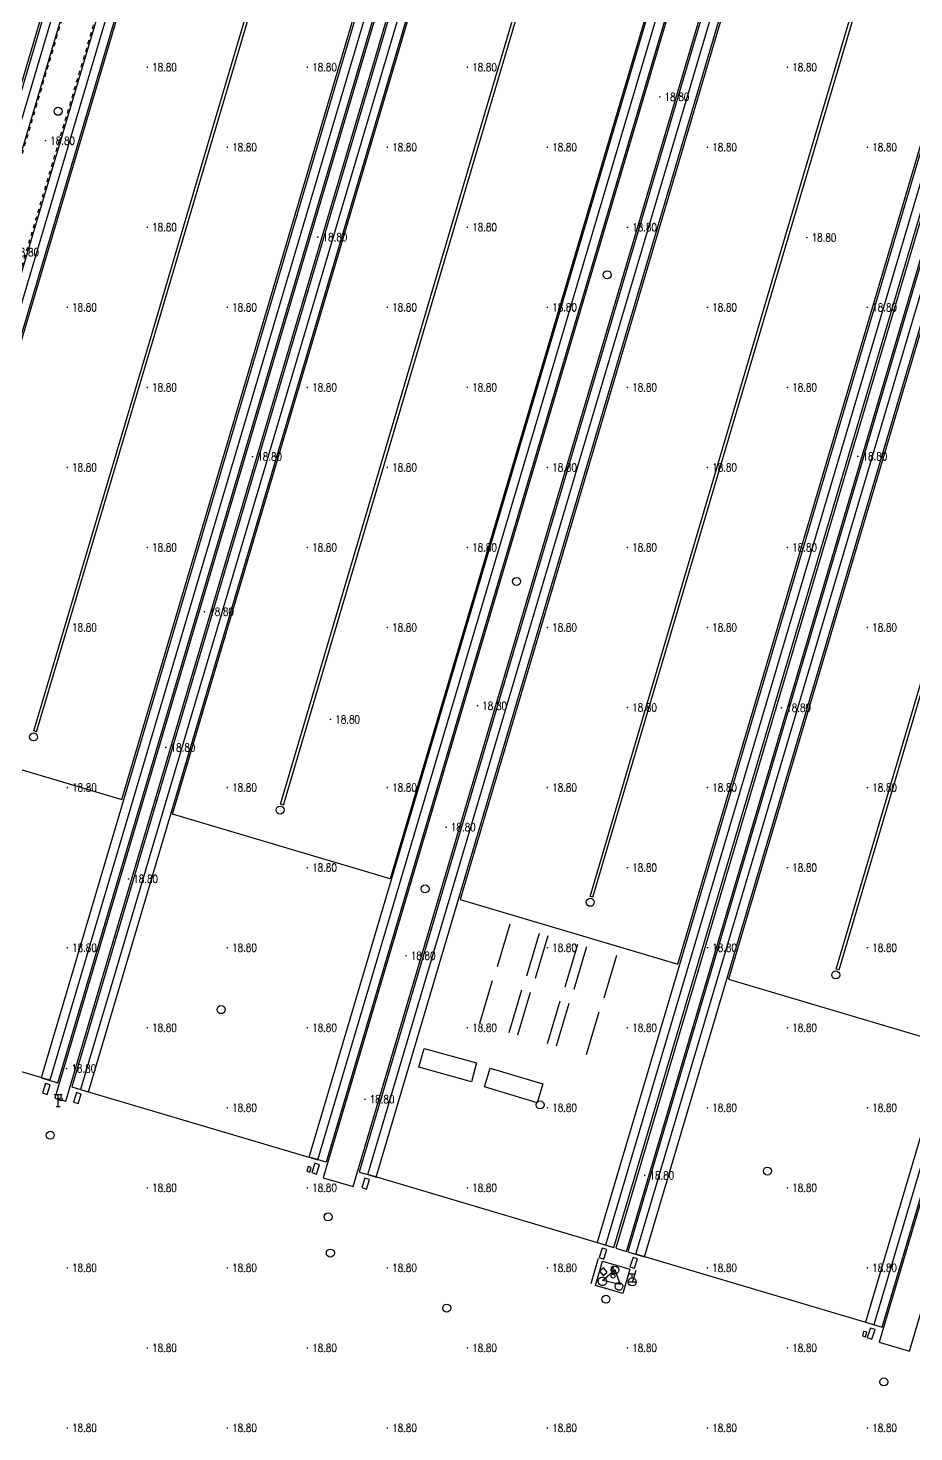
# Model space of a CAD drawing. Extents: x 404846 to 408477, y 3390929 to 3392894.
# Drawn here: x 407366.5 to 407477.2, y 3391313.9 to 3391489.3 of the extents above; entities that cross this region are included whole.
import ezdxf
from ezdxf.enums import TextEntityAlignment as Align

# ---------------------------------------------------------------- set-up
doc = ezdxf.new("R2010")
doc.units = 0
doc.header["$LTSCALE"] = 0.5
doc.header["$PDSIZE"] = 0.2
doc.linetypes.add('X6', pattern=[2, 1, -1])
doc.layers.get('0').update_dxf_attribs({"linetype": 'CONTINUOUS'})
for name, color, linetype in [('3221', 6, 'CONTINUOUS'), ('DLDW', 11, 'CONTINUOUS'), ('DLSS', 4, 'CONTINUOUS'), ('DMTZ', 3, 'CONTINUOUS'), ('FZTZ', 7, 'CONTINUOUS'), ('GCD', 1, 'CONTINUOUS'), ('GXYZ', 2, 'CONTINUOUS'), ('JMD', 6, 'CONTINUOUS'), ('SXSS', 5, 'CONTINUOUS'), ('ZBTZ', 3, 'CONTINUOUS')]:
    doc.layers.add(name, color=color, linetype=linetype)
doc.styles.add('HZ', font='rs.shx', dxfattribs={"width": 0.8, "bigfont": 'hztxt.shx'})
doc.linetypes.add('10422', pattern='A,0.75,[150,AAA.SHX,S=0.5,R=0,X=0,Y=0.5],1.5,[177,AAA.SHX,S=1,R=0,X=0,Y=0.4],0.75', length=3)
doc.linetypes.add('1161', pattern='A,0,[149,AAA.SHX,S=0.15,R=0,X=0,Y=0],-1.6', length=1.6)

# ---------------------------------------------------------------- blocks, each defined once
blk = doc.blocks.new('gc063')
for p, q in [((-1, 3), (1, 3)), ((-0.5, 0), (0.5, 0)), ((0, 0), (0, 3)), ((0.6, 3), (0.6, 2.2))]:
    blk.add_line(p, q)
blk.add_circle((0.6, 1.8), 0.4)
blk.add_point((0.6, 3))
blk.add_point((0.6, 3))
blk = doc.blocks.new('GC200')
at = {"linetype": 'Continuous', "const_width": 0.2, "flags": 128}
blk.add_lwpolyline([(-0.1, 0, 1), (0.1, 0, 1)], format="xyb", close=True, dxfattribs=at)
blk = doc.blocks.new('gc188')
blk.add_circle((0, 0), 1)
blk = doc.blocks.new('gc133')
for p, q in [((-1, 0), (1, 0)), ((-0.8, 2), (0.8, 2)), ((0, 1), (0, 2))]:
    blk.add_line(p, q)
blk.add_circle((0, 0), 1)
blk = doc.blocks.new('gc132')
at = {"linetype": 'Continuous'}
for points in [[(0, 2.5), (-0.58, 1.5)], [(0.58, 1.5), (-0.58, 1.5)], [(0, 2.5), (-0.52, 2.2)], [(0, 2.5), (0, 1.9)], [(0.58, 1.5), (0, 0.5)]]:
    blk.add_lwpolyline(points, dxfattribs=at)
blk.add_circle((0, 0), 0.5, dxfattribs=at)

msp = doc.modelspace()

# ---------------------------------------------------------------- linework, layer by layer
at = {"layer": '3221', "color": 6}
for points in [[(407303.51, 3391377.274, 19.062), (407412.045, 3391743.54, 18.82), (407441.781, 3391734.76, 18.562), (407333.198, 3391368.473, 18.804)], [(407369.162, 3391357.812, 18.804), (407339.453, 3391366.619, 18.804), (407446.247, 3391726.874, 18.92), (407475.957, 3391718.066, 18.92)], [(407402.67, 3391347.875, 18.804), (407505.802, 3391695.677, 18.918), (407476.131, 3391704.475, 18.918), (407372.999, 3391356.673, 18.804)], [(407408.915, 3391346.023, 18.804), (407506.516, 3391675.174, 18.835), (407536.238, 3391666.36, 18.835), (407438.637, 3391337.21, 18.804)], [(407442.431, 3391336.084, 18.804), (407534.509, 3391646.609, 18.28), (407564.218, 3391637.8, 18.65), (407472.14, 3391327.275, 18.997)]]:
    msp.add_polyline3d(points, close=True, dxfattribs=at)
at = {"layer": 'DLDW', "linetype": 'Continuous', "elevation": 19.108, "flags": 128}
msp.add_lwpolyline([(407439.77, 3391334.139), (407440.439, 3391332.308), (407438.257, 3391332.779), (407439.77, 3391334.139)], close=True, dxfattribs=at)
at = {"layer": 'DLSS', "linetype": 'X6', "elevation": 18.843, "flags": 128}
msp.add_lwpolyline([(407333.909, 3391366.214), (407441.769, 3391730.065), (407445.537, 3391728.949), (407337.676, 3391365.097)], dxfattribs=at)
at = {"layer": 'DMTZ', "linetype": '10422', "flags": 128}
for points, elevation in [([(407441.683, 3391334.226), (407440.804, 3391331.178), (407437.352, 3391332.174), (407438.231, 3391335.222), (407441.683, 3391334.226)], 19.208), ([(407439.962, 3391333.635), (407439.88, 3391333.616), (407439.755, 3391333.615), (407439.595, 3391333.663), (407439.492, 3391333.734), (407439.435, 3391333.795), (407439.356, 3391333.943), (407439.337, 3391334.024), (407439.336, 3391334.15), (407439.385, 3391334.309), (407439.456, 3391334.413), (407439.517, 3391334.47), (407439.664, 3391334.548), (407439.829, 3391334.572), (407439.992, 3391334.537), (407440.101, 3391334.476), (407440.164, 3391334.42), (407440.255, 3391334.28), (407440.288, 3391334.159), (407440.293, 3391334.076), (407440.258, 3391333.912), (407440.221, 3391333.838), (407440.141, 3391333.741), (407440.001, 3391333.65), (407439.962, 3391333.635)], 19.486), ([(407438.276, 3391332.166), (407438.184, 3391332.168), (407438.049, 3391332.199), (407437.892, 3391332.293), (407437.776, 3391332.436), (407437.715, 3391332.609), (407437.709, 3391332.701), (407437.729, 3391332.838), (407437.809, 3391333.003), (407437.869, 3391333.073), (407437.98, 3391333.155), (407438.153, 3391333.215), (407438.245, 3391333.222), (407438.381, 3391333.202), (407438.547, 3391333.122), (407438.616, 3391333.062), (407438.699, 3391332.951), (407438.759, 3391332.778), (407438.766, 3391332.686), (407438.746, 3391332.549), (407438.666, 3391332.384), (407438.606, 3391332.314), (407438.495, 3391332.232), (407438.322, 3391332.172), (407438.276, 3391332.166)], 19.486), ([(407440.313, 3391331.577), (407440.148, 3391331.603), (407440.035, 3391331.658), (407439.97, 3391331.71), (407439.914, 3391331.773), (407439.854, 3391331.883), (407439.821, 3391332.047), (407439.835, 3391332.172), (407439.861, 3391332.252), (407439.954, 3391332.391), (407440.089, 3391332.49), (407440.249, 3391332.536), (407440.333, 3391332.538), (407440.456, 3391332.514), (407440.603, 3391332.434), (407440.69, 3391332.343), (407440.733, 3391332.272), (407440.78, 3391332.111), (407440.778, 3391331.986), (407440.758, 3391331.904), (407440.678, 3391331.758), (407440.552, 3391331.647), (407440.437, 3391331.597), (407440.355, 3391331.58), (407440.313, 3391331.577)], 19.518)]:
    msp.add_lwpolyline(points, close=True, dxfattribs=dict(at, elevation=elevation))
at = {"layer": 'FZTZ', "linetype": 'Continuous', "flags": 128}
for points, elevation in [([(407425.116, 3391372.027), (407426.694, 3391377.359)], 19.225), ([(407428.801, 3391370.87), (407430.38, 3391376.202)], 19.251), ([(407429.893, 3391370.572), (407431.472, 3391375.904)], 19.251), ([(407433.565, 3391369.494), (407435.144, 3391374.825)], 19.328), ([(407434.716, 3391369.196), (407436.294, 3391374.527)], 19.328), ([(407438.443, 3391368.118), (407440.022, 3391373.449)], 19.328), ([(407422.906, 3391364.942), (407424.485, 3391370.274)], 19.225), ([(407426.592, 3391363.785), (407428.171, 3391369.117)], 19.251), ([(407427.684, 3391363.487), (407429.263, 3391368.819)], 19.251), ([(407431.356, 3391362.409), (407432.935, 3391367.74)], 19.328), ([(407432.506, 3391362.111), (407434.085, 3391367.442)], 19.328), ([(407436.234, 3391361.033), (407437.813, 3391366.365)], 19.328), ([(407437.719, 3391335.563), (407436.798, 3391332.364)], 19.041), ([(407442.033, 3391332.709), (407442.475, 3391334.074)], 18.995)]:
    msp.add_lwpolyline(points, dxfattribs=dict(at, elevation=elevation))
for points, elevation in [([(407421.869, 3391357.636), (407415.295, 3391359.445), (407415.941, 3391361.794), (407422.516, 3391359.985), (407421.869, 3391357.636)], 21.229), ([(407430.095, 3391355.007), (407423.518, 3391356.988), (407424.225, 3391359.336), (407430.802, 3391357.354), (407430.095, 3391355.007)], 21.232), ([(407368.647, 3391357.415), (407368.259, 3391356.236), (407368.837, 3391356.046), (407369.225, 3391357.225), (407368.647, 3391357.415)], 18.699), ([(407372.52, 3391356.267), (407372.132, 3391355.088), (407372.71, 3391354.898), (407373.098, 3391356.077), (407372.52, 3391356.267)], 18.699), ([(407402.3, 3391347.453), (407401.912, 3391346.274), (407402.49, 3391346.084), (407402.878, 3391347.263), (407402.3, 3391347.453)], 18.772), ([(407408.541, 3391345.594), (407408.153, 3391344.415), (407408.732, 3391344.224), (407409.119, 3391345.403), (407408.541, 3391345.594)], 18.758), ([(407438.217, 3391336.842), (407437.829, 3391335.663), (407438.408, 3391335.473), (407438.795, 3391336.652), (407438.217, 3391336.842)], 19.098), ([(407442.061, 3391335.689), (407441.673, 3391334.51), (407442.251, 3391334.32), (407442.639, 3391335.498), (407442.061, 3391335.689)], 19.098), ([(407437.883, 3391333.947), (407438.345, 3391333.422), (407438.836, 3391333.853), (407438.374, 3391334.379), (407437.883, 3391333.947)], 21.348), ([(407471.131, 3391325.772), (407471.288, 3391326.328), (407470.887, 3391326.441), (407470.73, 3391325.885), (407471.131, 3391325.772)], 20.243), ([(407471.733, 3391326.854), (407471.345, 3391325.675), (407471.924, 3391325.485), (407472.311, 3391326.663), (407471.733, 3391326.854)], 19.045)]:
    msp.add_lwpolyline(points, close=True, dxfattribs=dict(at, elevation=elevation))
at = {"layer": 'JMD', "linetype": 'Continuous', "elevation": 19.937, "flags": 128}
msp.add_lwpolyline([(407401.652, 3391346.342), (407401.834, 3391346.933), (407401.459, 3391347.048), (407401.278, 3391346.457), (407401.652, 3391346.342)], close=True, dxfattribs=at)
at = {"layer": 'SXSS', "linetype": 'Continuous', "flags": 128}
for points, elevation in [([(407389.542, 3391476.854), (407451.223, 3391684.842)], 18.876), ([(407389.904, 3391476.747), (407451.605, 3391684.729)], 18.876), ([(407421.977, 3391473.248), (407443.712, 3391546.587)], 18.951), ([(407422.348, 3391473.138), (407444.098, 3391546.472)], 18.951), ([(407460.009, 3391459.511), (407482.108, 3391534.104)], 18.963), ([(407460.385, 3391459.4), (407482.502, 3391533.988)], 18.963), ([(407367.158, 3391401.469), (407381.746, 3391450.439), (407389.542, 3391476.854)], 18.688), ([(407367.52, 3391401.361), (407382.108, 3391450.332), (407389.904, 3391476.747)], 18.688), ([(407398.006, 3391392.293), (407421.977, 3391473.248)], 18.981), ([(407398.377, 3391392.183), (407422.348, 3391473.138)], 18.981), ([(407436.69, 3391380.789), (407460.009, 3391459.511)], 19.126), ([(407437.05, 3391380.685), (407460.385, 3391459.4)], 19.126), ([(407467.461, 3391371.709), (407490.619, 3391449.947)], 18.952), ([(407467.823, 3391371.602), (407490.981, 3391449.84)], 18.952), ([(407367.52, 3391401.361), (407367.158, 3391401.469)], 18.42), ([(407398.377, 3391392.183), (407398.006, 3391392.293)], 19.044), ([(407437.05, 3391380.685), (407436.69, 3391380.789)], 19.222), ([(407467.823, 3391371.602), (407467.461, 3391371.709)], 18.928)]:
    msp.add_lwpolyline(points, dxfattribs=dict(at, elevation=elevation))
at = {"layer": 'ZBTZ', "linetype": '1161', "flags": 128}
for points, elevation in [([(407334.285, 3391368.151), (407442.868, 3391734.438), (407440.768, 3391735.06), (407332.185, 3391368.773), (407333.235, 3391368.462), (407334.285, 3391368.151)], 18.862), ([(407340.496, 3391366.31), (407447.29, 3391726.564), (407445.176, 3391727.191), (407338.382, 3391366.937), (407340.496, 3391366.31)], 18.851), ([(407370.188, 3391357.508), (407476.982, 3391717.762), (407474.897, 3391718.38), (407368.103, 3391358.126), (407370.188, 3391357.508)], 18.866), ([(407371.177, 3391355.196), (407475.402, 3391706.586), (407474.01, 3391706.998), (407369.786, 3391355.564), (407371.177, 3391355.196)], 18.862), ([(407374.019, 3391356.37), (407477.151, 3391704.173), (407475.066, 3391704.791), (407371.934, 3391356.989), (407372.999, 3391356.673), (407374.019, 3391356.37)], 18.851), ([(407401.603, 3391348.191), (407504.734, 3391695.994), (407506.848, 3391695.367), (407403.716, 3391347.564), (407401.603, 3391348.191)], 18.833), ([(407407.097, 3391344.526), (407505.779, 3391677.259), (407502.017, 3391678.375), (407403.338, 3391345.622), (407407.097, 3391344.526)], 18.81), ([(407409.939, 3391345.719), (407507.54, 3391674.87), (407505.443, 3391675.492), (407407.842, 3391346.341), (407408.915, 3391346.023), (407409.939, 3391345.719)], 18.814), ([(407439.682, 3391336.9), (407537.283, 3391666.05), (407535.172, 3391666.676), (407437.571, 3391337.525), (407439.682, 3391336.9)], 18.804), ([(407441.238, 3391336.438), (407533.75, 3391648.427), (407532.412, 3391648.824), (407439.9, 3391336.835), (407441.238, 3391336.438)], 18.943), ([(407443.51, 3391335.764), (407535.588, 3391646.289), (407533.503, 3391646.908), (407441.425, 3391336.383), (407443.51, 3391335.764)], 18.734), ([(407473.194, 3391326.962), (407565.273, 3391637.487), (407563.189, 3391638.105), (407471.111, 3391327.58), (407473.194, 3391326.962)], 18.858), ([(407476.614, 3391323.973), (407560.626, 3391607.312), (407556.828, 3391608.438), (407472.816, 3391325.099), (407476.614, 3391323.973)], 18.997)]:
    msp.add_lwpolyline(points, close=True, dxfattribs=dict(at, elevation=elevation))
for points, elevation in [([(407424.685, 3391734.033), (407438.944, 3391729.806), (407337.321, 3391387.005)], 18.976), ([(407436.677, 3391689.774), (407436.552, 3391689.626), (407350.978, 3391400.958), (407378.165, 3391392.899), (407463.738, 3391681.567), (407463.773, 3391681.753)], 18.852), ([(407493.476, 3391659.143), (407493.492, 3391658.996), (407411.707, 3391382.997), (407384.518, 3391391.059), (407466.303, 3391666.89), (407466.385, 3391667.13), (407466.448, 3391667.168)], 18.916), ([(407496.813, 3391637.787), (407496.735, 3391637.702), (407420.442, 3391380.415), (407447.663, 3391372.309), (407523.971, 3391629.626), (407524.002, 3391629.792)], 18.697), ([(407524.802, 3391609.068), (407524.758, 3391609.012), (407453.986, 3391370.426), (407481.209, 3391362.381), (407551.954, 3391600.948), (407551.953, 3391601.042)], 18.945)]:
    msp.add_lwpolyline(points, dxfattribs=dict(at, elevation=elevation))

# ---------------------------------------------------------------- block references
at = {"layer": 'DLDW', "linetype": 'Continuous', "xscale": 0.5, "yscale": 0.5}
msp.add_blockref('gc132', (407439.559, 3391333.341), dxfattribs=at)
at = {"layer": 'DLSS', "linetype": 'Continuous', "xscale": 0.5, "yscale": 0.5}
msp.add_blockref('gc063', (407370.231, 3391354.527, 19.029), dxfattribs=at)
at = {"layer": 'GCD', "linetype": 'Continuous'}
ref = msp.add_blockref('GC200', (407381.358, 3391484.379, 18.8), dxfattribs=dict(at, xscale=0.5, yscale=0.5, zscale=0.5))
ref.add_attrib('height', '18.80', dxfattribs={"linetype": 'Continuous', "height": 1, "style": 'HZ', "width": 0.8}).set_placement((407381.958, 3391484.379, 18.8), align=Align.MIDDLE_LEFT)
ref = msp.add_blockref('GC200', (407401.358, 3391484.379, 18.8), dxfattribs=dict(at, xscale=0.5, yscale=0.5, zscale=0.5))
ref.add_attrib('height', '18.80', dxfattribs={"linetype": 'Continuous', "height": 1, "style": 'HZ', "width": 0.8}).set_placement((407401.958, 3391484.379, 18.8), align=Align.MIDDLE_LEFT)
ref = msp.add_blockref('GC200', (407421.358, 3391484.379, 18.8), dxfattribs=dict(at, xscale=0.5, yscale=0.5, zscale=0.5))
ref.add_attrib('height', '18.80', dxfattribs={"linetype": 'Continuous', "height": 1, "style": 'HZ', "width": 0.8}).set_placement((407421.958, 3391484.379, 18.8), align=Align.MIDDLE_LEFT)
ref = msp.add_blockref('GC200', (407461.358, 3391484.379, 18.8), dxfattribs=dict(at, xscale=0.5, yscale=0.5, zscale=0.5))
ref.add_attrib('height', '18.80', dxfattribs={"linetype": 'Continuous', "height": 1, "style": 'HZ', "width": 0.8}).set_placement((407461.958, 3391484.379, 18.8), align=Align.MIDDLE_LEFT)
ref = msp.add_blockref('GC200', (407445.412, 3391480.67, 18.8), dxfattribs=dict(at, xscale=0.5, yscale=0.5, zscale=0.5))
ref.add_attrib('height', '18.80', dxfattribs={"linetype": 'Continuous', "height": 1, "style": 'HZ', "width": 0.8}).set_placement((407446.012, 3391480.67, 18.8), align=Align.MIDDLE_LEFT)
ref = msp.add_blockref('GC200', (407368.627, 3391475.2, 18.8), dxfattribs=dict(at, xscale=0.5, yscale=0.5, zscale=0.5))
ref.add_attrib('height', '18.80', dxfattribs={"linetype": 'Continuous', "height": 1, "style": 'HZ', "width": 0.8}).set_placement((407369.227, 3391475.2, 18.8), align=Align.MIDDLE_LEFT)
ref = msp.add_blockref('GC200', (407391.358, 3391474.379, 18.8), dxfattribs=dict(at, xscale=0.5, yscale=0.5, zscale=0.5))
ref.add_attrib('height', '18.80', dxfattribs={"linetype": 'Continuous', "height": 1, "style": 'HZ', "width": 0.8}).set_placement((407391.958, 3391474.379, 18.8), align=Align.MIDDLE_LEFT)
ref = msp.add_blockref('GC200', (407411.358, 3391474.379, 18.8), dxfattribs=dict(at, xscale=0.5, yscale=0.5, zscale=0.5))
ref.add_attrib('height', '18.80', dxfattribs={"linetype": 'Continuous', "height": 1, "style": 'HZ', "width": 0.8}).set_placement((407411.958, 3391474.379, 18.8), align=Align.MIDDLE_LEFT)
ref = msp.add_blockref('GC200', (407431.358, 3391474.379, 18.8), dxfattribs=dict(at, xscale=0.5, yscale=0.5, zscale=0.5))
ref.add_attrib('height', '18.80', dxfattribs={"linetype": 'Continuous', "height": 1, "style": 'HZ', "width": 0.8}).set_placement((407431.958, 3391474.379, 18.8), align=Align.MIDDLE_LEFT)
ref = msp.add_blockref('GC200', (407451.358, 3391474.379, 18.8), dxfattribs=dict(at, xscale=0.5, yscale=0.5, zscale=0.5))
ref.add_attrib('height', '18.80', dxfattribs={"linetype": 'Continuous', "height": 1, "style": 'HZ', "width": 0.8}).set_placement((407451.958, 3391474.379, 18.8), align=Align.MIDDLE_LEFT)
ref = msp.add_blockref('GC200', (407471.358, 3391474.379, 18.8), dxfattribs=dict(at, xscale=0.5, yscale=0.5, zscale=0.5))
ref.add_attrib('height', '18.80', dxfattribs={"linetype": 'Continuous', "height": 1, "style": 'HZ', "width": 0.8}).set_placement((407471.958, 3391474.379, 18.8), align=Align.MIDDLE_LEFT)
ref = msp.add_blockref('GC200', (407381.358, 3391464.379, 18.8), dxfattribs=dict(at, xscale=0.5, yscale=0.5, zscale=0.5))
ref.add_attrib('height', '18.80', dxfattribs={"linetype": 'Continuous', "height": 1, "style": 'HZ', "width": 0.8}).set_placement((407381.958, 3391464.379, 18.8), align=Align.MIDDLE_LEFT)
ref = msp.add_blockref('GC200', (407421.358, 3391464.379, 18.8), dxfattribs=dict(at, xscale=0.5, yscale=0.5, zscale=0.5))
ref.add_attrib('height', '18.80', dxfattribs={"linetype": 'Continuous', "height": 1, "style": 'HZ', "width": 0.8}).set_placement((407421.958, 3391464.379, 18.8), align=Align.MIDDLE_LEFT)
ref = msp.add_blockref('GC200', (407441.358, 3391464.379, 18.8), dxfattribs=dict(at, xscale=0.5, yscale=0.5, zscale=0.5))
ref.add_attrib('height', '18.80', dxfattribs={"linetype": 'Continuous', "height": 1, "style": 'HZ', "width": 0.8}).set_placement((407441.958, 3391464.379, 18.8), align=Align.MIDDLE_LEFT)
ref = msp.add_blockref('GC200', (407402.662, 3391463.146, 18.8), dxfattribs=dict(at, xscale=0.5, yscale=0.5, zscale=0.5))
ref.add_attrib('height', '18.80', dxfattribs={"linetype": 'Continuous', "height": 1, "style": 'HZ', "width": 0.8}).set_placement((407403.262, 3391463.146, 18.8), align=Align.MIDDLE_LEFT)
ref = msp.add_blockref('GC200', (407463.79, 3391463.093, 18.8), dxfattribs=dict(at, xscale=0.5, yscale=0.5, zscale=0.5))
ref.add_attrib('height', '18.80', dxfattribs={"linetype": 'Continuous', "height": 1, "style": 'HZ', "width": 0.8}).set_placement((407464.39, 3391463.093, 18.8), align=Align.MIDDLE_LEFT)
ref = msp.add_blockref('GC200', (407364.136, 3391461.255, 18.8), dxfattribs=dict(at, xscale=0.5, yscale=0.5, zscale=0.5))
ref.add_attrib('height', '18.80', dxfattribs={"linetype": 'Continuous', "height": 1, "style": 'HZ', "width": 0.8}).set_placement((407364.736, 3391461.255, 18.8), align=Align.MIDDLE_LEFT)
ref = msp.add_blockref('GC200', (407371.358, 3391454.379, 18.8), dxfattribs=dict(at, xscale=0.5, yscale=0.5, zscale=0.5))
ref.add_attrib('height', '18.80', dxfattribs={"linetype": 'Continuous', "height": 1, "style": 'HZ', "width": 0.8}).set_placement((407371.958, 3391454.379, 18.8), align=Align.MIDDLE_LEFT)
ref = msp.add_blockref('GC200', (407391.358, 3391454.379, 18.8), dxfattribs=dict(at, xscale=0.5, yscale=0.5, zscale=0.5))
ref.add_attrib('height', '18.80', dxfattribs={"linetype": 'Continuous', "height": 1, "style": 'HZ', "width": 0.8}).set_placement((407391.958, 3391454.379, 18.8), align=Align.MIDDLE_LEFT)
ref = msp.add_blockref('GC200', (407411.358, 3391454.379, 18.8), dxfattribs=dict(at, xscale=0.5, yscale=0.5, zscale=0.5))
ref.add_attrib('height', '18.80', dxfattribs={"linetype": 'Continuous', "height": 1, "style": 'HZ', "width": 0.8}).set_placement((407411.958, 3391454.379, 18.8), align=Align.MIDDLE_LEFT)
ref = msp.add_blockref('GC200', (407431.358, 3391454.379, 18.8), dxfattribs=dict(at, xscale=0.5, yscale=0.5, zscale=0.5))
ref.add_attrib('height', '18.80', dxfattribs={"linetype": 'Continuous', "height": 1, "style": 'HZ', "width": 0.8}).set_placement((407431.958, 3391454.379, 18.8), align=Align.MIDDLE_LEFT)
ref = msp.add_blockref('GC200', (407451.358, 3391454.379, 18.8), dxfattribs=dict(at, xscale=0.5, yscale=0.5, zscale=0.5))
ref.add_attrib('height', '18.80', dxfattribs={"linetype": 'Continuous', "height": 1, "style": 'HZ', "width": 0.8}).set_placement((407451.958, 3391454.379, 18.8), align=Align.MIDDLE_LEFT)
ref = msp.add_blockref('GC200', (407471.358, 3391454.379, 18.8), dxfattribs=dict(at, xscale=0.5, yscale=0.5, zscale=0.5))
ref.add_attrib('height', '18.80', dxfattribs={"linetype": 'Continuous', "height": 1, "style": 'HZ', "width": 0.8}).set_placement((407471.958, 3391454.379, 18.8), align=Align.MIDDLE_LEFT)
ref = msp.add_blockref('GC200', (407381.358, 3391444.379, 18.8), dxfattribs=dict(at, xscale=0.5, yscale=0.5, zscale=0.5))
ref.add_attrib('height', '18.80', dxfattribs={"linetype": 'Continuous', "height": 1, "style": 'HZ', "width": 0.8}).set_placement((407381.958, 3391444.379, 18.8), align=Align.MIDDLE_LEFT)
ref = msp.add_blockref('GC200', (407401.358, 3391444.379, 18.8), dxfattribs=dict(at, xscale=0.5, yscale=0.5, zscale=0.5))
ref.add_attrib('height', '18.80', dxfattribs={"linetype": 'Continuous', "height": 1, "style": 'HZ', "width": 0.8}).set_placement((407401.958, 3391444.379, 18.8), align=Align.MIDDLE_LEFT)
ref = msp.add_blockref('GC200', (407421.358, 3391444.379, 18.8), dxfattribs=dict(at, xscale=0.5, yscale=0.5, zscale=0.5))
ref.add_attrib('height', '18.80', dxfattribs={"linetype": 'Continuous', "height": 1, "style": 'HZ', "width": 0.8}).set_placement((407421.958, 3391444.379, 18.8), align=Align.MIDDLE_LEFT)
ref = msp.add_blockref('GC200', (407441.358, 3391444.379, 18.8), dxfattribs=dict(at, xscale=0.5, yscale=0.5, zscale=0.5))
ref.add_attrib('height', '18.80', dxfattribs={"linetype": 'Continuous', "height": 1, "style": 'HZ', "width": 0.8}).set_placement((407441.958, 3391444.379, 18.8), align=Align.MIDDLE_LEFT)
ref = msp.add_blockref('GC200', (407461.358, 3391444.379, 18.8), dxfattribs=dict(at, xscale=0.5, yscale=0.5, zscale=0.5))
ref.add_attrib('height', '18.80', dxfattribs={"linetype": 'Continuous', "height": 1, "style": 'HZ', "width": 0.8}).set_placement((407461.958, 3391444.379, 18.8), align=Align.MIDDLE_LEFT)
ref = msp.add_blockref('GC200', (407470.151, 3391435.763, 18.8), dxfattribs=dict(at, xscale=0.5, yscale=0.5, zscale=0.5))
ref.add_attrib('height', '18.80', dxfattribs={"linetype": 'Continuous', "height": 1, "style": 'HZ', "width": 0.8}).set_placement((407470.751, 3391435.763, 18.8), align=Align.MIDDLE_LEFT)
ref = msp.add_blockref('GC200', (407371.358, 3391434.379, 18.8), dxfattribs=dict(at, xscale=0.5, yscale=0.5, zscale=0.5))
ref.add_attrib('height', '18.80', dxfattribs={"linetype": 'Continuous', "height": 1, "style": 'HZ', "width": 0.8}).set_placement((407371.958, 3391434.379, 18.8), align=Align.MIDDLE_LEFT)
ref = msp.add_blockref('GC200', (407394.508, 3391435.728, 18.8), dxfattribs=dict(at, xscale=0.5, yscale=0.5, zscale=0.5))
ref.add_attrib('height', '18.80', dxfattribs={"linetype": 'Continuous', "height": 1, "style": 'HZ', "width": 0.8}).set_placement((407395.108, 3391435.728, 18.8), align=Align.MIDDLE_LEFT)
ref = msp.add_blockref('GC200', (407411.358, 3391434.379, 18.8), dxfattribs=dict(at, xscale=0.5, yscale=0.5, zscale=0.5))
ref.add_attrib('height', '18.80', dxfattribs={"linetype": 'Continuous', "height": 1, "style": 'HZ', "width": 0.8}).set_placement((407411.958, 3391434.379, 18.8), align=Align.MIDDLE_LEFT)
ref = msp.add_blockref('GC200', (407431.358, 3391434.379, 18.8), dxfattribs=dict(at, xscale=0.5, yscale=0.5, zscale=0.5))
ref.add_attrib('height', '18.80', dxfattribs={"linetype": 'Continuous', "height": 1, "style": 'HZ', "width": 0.8}).set_placement((407431.958, 3391434.379, 18.8), align=Align.MIDDLE_LEFT)
ref = msp.add_blockref('GC200', (407451.358, 3391434.379, 18.8), dxfattribs=dict(at, xscale=0.5, yscale=0.5, zscale=0.5))
ref.add_attrib('height', '18.80', dxfattribs={"linetype": 'Continuous', "height": 1, "style": 'HZ', "width": 0.8}).set_placement((407451.958, 3391434.379, 18.8), align=Align.MIDDLE_LEFT)
ref = msp.add_blockref('GC200', (407381.358, 3391424.379, 18.8), dxfattribs=dict(at, xscale=0.5, yscale=0.5, zscale=0.5))
ref.add_attrib('height', '18.80', dxfattribs={"linetype": 'Continuous', "height": 1, "style": 'HZ', "width": 0.8}).set_placement((407381.958, 3391424.379, 18.8), align=Align.MIDDLE_LEFT)
ref = msp.add_blockref('GC200', (407401.358, 3391424.379, 18.8), dxfattribs=dict(at, xscale=0.5, yscale=0.5, zscale=0.5))
ref.add_attrib('height', '18.80', dxfattribs={"linetype": 'Continuous', "height": 1, "style": 'HZ', "width": 0.8}).set_placement((407401.958, 3391424.379, 18.8), align=Align.MIDDLE_LEFT)
ref = msp.add_blockref('GC200', (407421.358, 3391424.379, 18.8), dxfattribs=dict(at, xscale=0.5, yscale=0.5, zscale=0.5))
ref.add_attrib('height', '18.80', dxfattribs={"linetype": 'Continuous', "height": 1, "style": 'HZ', "width": 0.8}).set_placement((407421.958, 3391424.379, 18.8), align=Align.MIDDLE_LEFT)
ref = msp.add_blockref('GC200', (407441.358, 3391424.379, 18.8), dxfattribs=dict(at, xscale=0.5, yscale=0.5, zscale=0.5))
ref.add_attrib('height', '18.80', dxfattribs={"linetype": 'Continuous', "height": 1, "style": 'HZ', "width": 0.8}).set_placement((407441.958, 3391424.379, 18.8), align=Align.MIDDLE_LEFT)
ref = msp.add_blockref('GC200', (407461.358, 3391424.379, 18.8), dxfattribs=dict(at, xscale=0.5, yscale=0.5, zscale=0.5))
ref.add_attrib('height', '18.80', dxfattribs={"linetype": 'Continuous', "height": 1, "style": 'HZ', "width": 0.8}).set_placement((407461.958, 3391424.379, 18.8), align=Align.MIDDLE_LEFT)
ref = msp.add_blockref('GC200', (407388.49, 3391416.349, 18.8), dxfattribs=dict(at, xscale=0.5, yscale=0.5, zscale=0.5))
ref.add_attrib('height', '18.80', dxfattribs={"linetype": 'Continuous', "height": 1, "style": 'HZ', "width": 0.8}).set_placement((407389.09, 3391416.349, 18.8), align=Align.MIDDLE_LEFT)
ref = msp.add_blockref('GC200', (407371.358, 3391414.379, 18.8), dxfattribs=dict(at, xscale=0.5, yscale=0.5, zscale=0.5))
ref.add_attrib('height', '18.80', dxfattribs={"linetype": 'Continuous', "height": 1, "style": 'HZ', "width": 0.8}).set_placement((407371.958, 3391414.379, 18.8), align=Align.MIDDLE_LEFT)
ref = msp.add_blockref('GC200', (407411.358, 3391414.379, 18.8), dxfattribs=dict(at, xscale=0.5, yscale=0.5, zscale=0.5))
ref.add_attrib('height', '18.80', dxfattribs={"linetype": 'Continuous', "height": 1, "style": 'HZ', "width": 0.8}).set_placement((407411.958, 3391414.379, 18.8), align=Align.MIDDLE_LEFT)
ref = msp.add_blockref('GC200', (407431.358, 3391414.379, 18.8), dxfattribs=dict(at, xscale=0.5, yscale=0.5, zscale=0.5))
ref.add_attrib('height', '18.80', dxfattribs={"linetype": 'Continuous', "height": 1, "style": 'HZ', "width": 0.8}).set_placement((407431.958, 3391414.379, 18.8), align=Align.MIDDLE_LEFT)
ref = msp.add_blockref('GC200', (407451.358, 3391414.379, 18.8), dxfattribs=dict(at, xscale=0.5, yscale=0.5, zscale=0.5))
ref.add_attrib('height', '18.80', dxfattribs={"linetype": 'Continuous', "height": 1, "style": 'HZ', "width": 0.8}).set_placement((407451.958, 3391414.379, 18.8), align=Align.MIDDLE_LEFT)
ref = msp.add_blockref('GC200', (407471.358, 3391414.379, 18.8), dxfattribs=dict(at, xscale=0.5, yscale=0.5, zscale=0.5))
ref.add_attrib('height', '18.80', dxfattribs={"linetype": 'Continuous', "height": 1, "style": 'HZ', "width": 0.8}).set_placement((407471.958, 3391414.379, 18.8), align=Align.MIDDLE_LEFT)
ref = msp.add_blockref('GC200', (407422.625, 3391404.603, 18.8), dxfattribs=dict(at, xscale=0.5, yscale=0.5, zscale=0.5))
ref.add_attrib('height', '18.80', dxfattribs={"linetype": 'Continuous', "height": 1, "style": 'HZ', "width": 0.8}).set_placement((407423.225, 3391404.603, 18.8), align=Align.MIDDLE_LEFT)
ref = msp.add_blockref('GC200', (407441.358, 3391404.379, 18.8), dxfattribs=dict(at, xscale=0.5, yscale=0.5, zscale=0.5))
ref.add_attrib('height', '18.80', dxfattribs={"linetype": 'Continuous', "height": 1, "style": 'HZ', "width": 0.8}).set_placement((407441.958, 3391404.379, 18.8), align=Align.MIDDLE_LEFT)
ref = msp.add_blockref('GC200', (407460.61, 3391404.358, 18.8), dxfattribs=dict(at, xscale=0.5, yscale=0.5, zscale=0.5))
ref.add_attrib('height', '18.80', dxfattribs={"linetype": 'Continuous', "height": 1, "style": 'HZ', "width": 0.8}).set_placement((407461.21, 3391404.358, 18.8), align=Align.MIDDLE_LEFT)
ref = msp.add_blockref('GC200', (407404.252, 3391402.896, 18.8), dxfattribs=dict(at, xscale=0.5, yscale=0.5, zscale=0.5))
ref.add_attrib('height', '18.80', dxfattribs={"linetype": 'Continuous', "height": 1, "style": 'HZ', "width": 0.8}).set_placement((407404.852, 3391402.896, 18.8), align=Align.MIDDLE_LEFT)
ref = msp.add_blockref('GC200', (407383.671, 3391399.382, 18.8), dxfattribs=dict(at, xscale=0.5, yscale=0.5, zscale=0.5))
ref.add_attrib('height', '18.80', dxfattribs={"linetype": 'Continuous', "height": 1, "style": 'HZ', "width": 0.8}).set_placement((407384.271, 3391399.382, 18.8), align=Align.MIDDLE_LEFT)
ref = msp.add_blockref('GC200', (407371.358, 3391394.379, 18.8), dxfattribs=dict(at, xscale=0.5, yscale=0.5, zscale=0.5))
ref.add_attrib('height', '18.80', dxfattribs={"linetype": 'Continuous', "height": 1, "style": 'HZ', "width": 0.8}).set_placement((407371.958, 3391394.379, 18.8), align=Align.MIDDLE_LEFT)
ref = msp.add_blockref('GC200', (407391.358, 3391394.379, 18.8), dxfattribs=dict(at, xscale=0.5, yscale=0.5, zscale=0.5))
ref.add_attrib('height', '18.80', dxfattribs={"linetype": 'Continuous', "height": 1, "style": 'HZ', "width": 0.8}).set_placement((407391.958, 3391394.379, 18.8), align=Align.MIDDLE_LEFT)
ref = msp.add_blockref('GC200', (407411.358, 3391394.379, 18.8), dxfattribs=dict(at, xscale=0.5, yscale=0.5, zscale=0.5))
ref.add_attrib('height', '18.80', dxfattribs={"linetype": 'Continuous', "height": 1, "style": 'HZ', "width": 0.8}).set_placement((407411.958, 3391394.379, 18.8), align=Align.MIDDLE_LEFT)
ref = msp.add_blockref('GC200', (407431.358, 3391394.379, 18.8), dxfattribs=dict(at, xscale=0.5, yscale=0.5, zscale=0.5))
ref.add_attrib('height', '18.80', dxfattribs={"linetype": 'Continuous', "height": 1, "style": 'HZ', "width": 0.8}).set_placement((407431.958, 3391394.379, 18.8), align=Align.MIDDLE_LEFT)
ref = msp.add_blockref('GC200', (407451.358, 3391394.379, 18.8), dxfattribs=dict(at, xscale=0.5, yscale=0.5, zscale=0.5))
ref.add_attrib('height', '18.80', dxfattribs={"linetype": 'Continuous', "height": 1, "style": 'HZ', "width": 0.8}).set_placement((407451.958, 3391394.379, 18.8), align=Align.MIDDLE_LEFT)
ref = msp.add_blockref('GC200', (407471.358, 3391394.379, 18.8), dxfattribs=dict(at, xscale=0.5, yscale=0.5, zscale=0.5))
ref.add_attrib('height', '18.80', dxfattribs={"linetype": 'Continuous', "height": 1, "style": 'HZ', "width": 0.8}).set_placement((407471.958, 3391394.379, 18.8), align=Align.MIDDLE_LEFT)
ref = msp.add_blockref('GC200', (407418.709, 3391389.443, 18.8), dxfattribs=dict(at, xscale=0.5, yscale=0.5, zscale=0.5))
ref.add_attrib('height', '18.80', dxfattribs={"linetype": 'Continuous', "height": 1, "style": 'HZ', "width": 0.8}).set_placement((407419.309, 3391389.443, 18.8), align=Align.MIDDLE_LEFT)
ref = msp.add_blockref('GC200', (407401.358, 3391384.379, 18.8), dxfattribs=dict(at, xscale=0.5, yscale=0.5, zscale=0.5))
ref.add_attrib('height', '18.80', dxfattribs={"linetype": 'Continuous', "height": 1, "style": 'HZ', "width": 0.8}).set_placement((407401.958, 3391384.379, 18.8), align=Align.MIDDLE_LEFT)
ref = msp.add_blockref('GC200', (407441.358, 3391384.379, 18.8), dxfattribs=dict(at, xscale=0.5, yscale=0.5, zscale=0.5))
ref.add_attrib('height', '18.80', dxfattribs={"linetype": 'Continuous', "height": 1, "style": 'HZ', "width": 0.8}).set_placement((407441.958, 3391384.379, 18.8), align=Align.MIDDLE_LEFT)
ref = msp.add_blockref('GC200', (407461.358, 3391384.379, 18.8), dxfattribs=dict(at, xscale=0.5, yscale=0.5, zscale=0.5))
ref.add_attrib('height', '18.80', dxfattribs={"linetype": 'Continuous', "height": 1, "style": 'HZ', "width": 0.8}).set_placement((407461.958, 3391384.379, 18.8), align=Align.MIDDLE_LEFT)
ref = msp.add_blockref('GC200', (407379.001, 3391382.965, 18.8), dxfattribs=dict(at, xscale=0.5, yscale=0.5, zscale=0.5))
ref.add_attrib('height', '18.80', dxfattribs={"linetype": 'Continuous', "height": 1, "style": 'HZ', "width": 0.8}).set_placement((407379.601, 3391382.965, 18.8), align=Align.MIDDLE_LEFT)
ref = msp.add_blockref('GC200', (407371.358, 3391374.379, 18.8), dxfattribs=dict(at, xscale=0.5, yscale=0.5, zscale=0.5))
ref.add_attrib('height', '18.80', dxfattribs={"linetype": 'Continuous', "height": 1, "style": 'HZ', "width": 0.8}).set_placement((407371.958, 3391374.379, 18.8), align=Align.MIDDLE_LEFT)
ref = msp.add_blockref('GC200', (407391.358, 3391374.379, 18.8), dxfattribs=dict(at, xscale=0.5, yscale=0.5, zscale=0.5))
ref.add_attrib('height', '18.80', dxfattribs={"linetype": 'Continuous', "height": 1, "style": 'HZ', "width": 0.8}).set_placement((407391.958, 3391374.379, 18.8), align=Align.MIDDLE_LEFT)
ref = msp.add_blockref('GC200', (407431.358, 3391374.379, 18.8), dxfattribs=dict(at, xscale=0.5, yscale=0.5, zscale=0.5))
ref.add_attrib('height', '18.80', dxfattribs={"linetype": 'Continuous', "height": 1, "style": 'HZ', "width": 0.8}).set_placement((407431.958, 3391374.379, 18.8), align=Align.MIDDLE_LEFT)
ref = msp.add_blockref('GC200', (407451.358, 3391374.379, 18.8), dxfattribs=dict(at, xscale=0.5, yscale=0.5, zscale=0.5))
ref.add_attrib('height', '18.80', dxfattribs={"linetype": 'Continuous', "height": 1, "style": 'HZ', "width": 0.8}).set_placement((407451.958, 3391374.379, 18.8), align=Align.MIDDLE_LEFT)
ref = msp.add_blockref('GC200', (407471.358, 3391374.379, 18.8), dxfattribs=dict(at, xscale=0.5, yscale=0.5, zscale=0.5))
ref.add_attrib('height', '18.80', dxfattribs={"linetype": 'Continuous', "height": 1, "style": 'HZ', "width": 0.8}).set_placement((407471.958, 3391374.379, 18.8), align=Align.MIDDLE_LEFT)
ref = msp.add_blockref('GC200', (407413.69, 3391373.38, 18.8), dxfattribs=dict(at, xscale=0.5, yscale=0.5, zscale=0.5))
ref.add_attrib('height', '18.80', dxfattribs={"linetype": 'Continuous', "height": 1, "style": 'HZ', "width": 0.8}).set_placement((407414.29, 3391373.38, 18.8), align=Align.MIDDLE_LEFT)
ref = msp.add_blockref('GC200', (407381.358, 3391364.379, 18.8), dxfattribs=dict(at, xscale=0.5, yscale=0.5, zscale=0.5))
ref.add_attrib('height', '18.80', dxfattribs={"linetype": 'Continuous', "height": 1, "style": 'HZ', "width": 0.8}).set_placement((407381.958, 3391364.379, 18.8), align=Align.MIDDLE_LEFT)
ref = msp.add_blockref('GC200', (407401.358, 3391364.379, 18.8), dxfattribs=dict(at, xscale=0.5, yscale=0.5, zscale=0.5))
ref.add_attrib('height', '18.80', dxfattribs={"linetype": 'Continuous', "height": 1, "style": 'HZ', "width": 0.8}).set_placement((407401.958, 3391364.379, 18.8), align=Align.MIDDLE_LEFT)
ref = msp.add_blockref('GC200', (407421.358, 3391364.379, 18.8), dxfattribs=dict(at, xscale=0.5, yscale=0.5, zscale=0.5))
ref.add_attrib('height', '18.80', dxfattribs={"linetype": 'Continuous', "height": 1, "style": 'HZ', "width": 0.8}).set_placement((407421.958, 3391364.379, 18.8), align=Align.MIDDLE_LEFT)
ref = msp.add_blockref('GC200', (407441.358, 3391364.379, 18.8), dxfattribs=dict(at, xscale=0.5, yscale=0.5, zscale=0.5))
ref.add_attrib('height', '18.80', dxfattribs={"linetype": 'Continuous', "height": 1, "style": 'HZ', "width": 0.8}).set_placement((407441.958, 3391364.379, 18.8), align=Align.MIDDLE_LEFT)
ref = msp.add_blockref('GC200', (407461.358, 3391364.379, 18.8), dxfattribs=dict(at, xscale=0.5, yscale=0.5, zscale=0.5))
ref.add_attrib('height', '18.80', dxfattribs={"linetype": 'Continuous', "height": 1, "style": 'HZ', "width": 0.8}).set_placement((407461.958, 3391364.379, 18.8), align=Align.MIDDLE_LEFT)
ref = msp.add_blockref('GC200', (407371.272, 3391359.284, 18.8), dxfattribs=dict(at, xscale=0.5, yscale=0.5, zscale=0.5))
ref.add_attrib('height', '18.80', dxfattribs={"linetype": 'Continuous', "height": 1, "style": 'HZ', "width": 0.8}).set_placement((407371.872, 3391359.284, 18.8), align=Align.MIDDLE_LEFT)
ref = msp.add_blockref('GC200', (407408.556, 3391355.438, 18.8), dxfattribs=dict(at, xscale=0.5, yscale=0.5, zscale=0.5))
ref.add_attrib('height', '18.80', dxfattribs={"linetype": 'Continuous', "height": 1, "style": 'HZ', "width": 0.8}).set_placement((407409.156, 3391355.438, 18.8), align=Align.MIDDLE_LEFT)
ref = msp.add_blockref('GC200', (407391.358, 3391354.379, 18.8), dxfattribs=dict(at, xscale=0.5, yscale=0.5, zscale=0.5))
ref.add_attrib('height', '18.80', dxfattribs={"linetype": 'Continuous', "height": 1, "style": 'HZ', "width": 0.8}).set_placement((407391.958, 3391354.379, 18.8), align=Align.MIDDLE_LEFT)
ref = msp.add_blockref('GC200', (407431.358, 3391354.379, 18.8), dxfattribs=dict(at, xscale=0.5, yscale=0.5, zscale=0.5))
ref.add_attrib('height', '18.80', dxfattribs={"linetype": 'Continuous', "height": 1, "style": 'HZ', "width": 0.8}).set_placement((407431.958, 3391354.379, 18.8), align=Align.MIDDLE_LEFT)
ref = msp.add_blockref('GC200', (407451.358, 3391354.379, 18.8), dxfattribs=dict(at, xscale=0.5, yscale=0.5, zscale=0.5))
ref.add_attrib('height', '18.80', dxfattribs={"linetype": 'Continuous', "height": 1, "style": 'HZ', "width": 0.8}).set_placement((407451.958, 3391354.379, 18.8), align=Align.MIDDLE_LEFT)
ref = msp.add_blockref('GC200', (407471.358, 3391354.379, 18.8), dxfattribs=dict(at, xscale=0.5, yscale=0.5, zscale=0.5))
ref.add_attrib('height', '18.80', dxfattribs={"linetype": 'Continuous', "height": 1, "style": 'HZ', "width": 0.8}).set_placement((407471.958, 3391354.379, 18.8), align=Align.MIDDLE_LEFT)
ref = msp.add_blockref('GC200', (407443.516, 3391345.922, 18.8), dxfattribs=dict(at, xscale=0.5, yscale=0.5, zscale=0.5))
ref.add_attrib('height', '18.80', dxfattribs={"linetype": 'Continuous', "height": 1, "style": 'HZ', "width": 0.8}).set_placement((407444.116, 3391345.922, 18.8), align=Align.MIDDLE_LEFT)
ref = msp.add_blockref('GC200', (407381.358, 3391344.379, 18.8), dxfattribs=dict(at, xscale=0.5, yscale=0.5, zscale=0.5))
ref.add_attrib('height', '18.80', dxfattribs={"linetype": 'Continuous', "height": 1, "style": 'HZ', "width": 0.8}).set_placement((407381.958, 3391344.379, 18.8), align=Align.MIDDLE_LEFT)
ref = msp.add_blockref('GC200', (407401.358, 3391344.379, 18.8), dxfattribs=dict(at, xscale=0.5, yscale=0.5, zscale=0.5))
ref.add_attrib('height', '18.80', dxfattribs={"linetype": 'Continuous', "height": 1, "style": 'HZ', "width": 0.8}).set_placement((407401.958, 3391344.379, 18.8), align=Align.MIDDLE_LEFT)
ref = msp.add_blockref('GC200', (407421.358, 3391344.379, 18.8), dxfattribs=dict(at, xscale=0.5, yscale=0.5, zscale=0.5))
ref.add_attrib('height', '18.80', dxfattribs={"linetype": 'Continuous', "height": 1, "style": 'HZ', "width": 0.8}).set_placement((407421.958, 3391344.379, 18.8), align=Align.MIDDLE_LEFT)
ref = msp.add_blockref('GC200', (407461.358, 3391344.379, 18.8), dxfattribs=dict(at, xscale=0.5, yscale=0.5, zscale=0.5))
ref.add_attrib('height', '18.80', dxfattribs={"linetype": 'Continuous', "height": 1, "style": 'HZ', "width": 0.8}).set_placement((407461.958, 3391344.379, 18.8), align=Align.MIDDLE_LEFT)
ref = msp.add_blockref('GC200', (407371.358, 3391334.379, 18.8), dxfattribs=dict(at, xscale=0.5, yscale=0.5, zscale=0.5))
ref.add_attrib('height', '18.80', dxfattribs={"linetype": 'Continuous', "height": 1, "style": 'HZ', "width": 0.8}).set_placement((407371.958, 3391334.379, 18.8), align=Align.MIDDLE_LEFT)
ref = msp.add_blockref('GC200', (407391.358, 3391334.379, 18.8), dxfattribs=dict(at, xscale=0.5, yscale=0.5, zscale=0.5))
ref.add_attrib('height', '18.80', dxfattribs={"linetype": 'Continuous', "height": 1, "style": 'HZ', "width": 0.8}).set_placement((407391.958, 3391334.379, 18.8), align=Align.MIDDLE_LEFT)
ref = msp.add_blockref('GC200', (407411.358, 3391334.379, 18.8), dxfattribs=dict(at, xscale=0.5, yscale=0.5, zscale=0.5))
ref.add_attrib('height', '18.80', dxfattribs={"linetype": 'Continuous', "height": 1, "style": 'HZ', "width": 0.8}).set_placement((407411.958, 3391334.379, 18.8), align=Align.MIDDLE_LEFT)
ref = msp.add_blockref('GC200', (407431.358, 3391334.379, 18.8), dxfattribs=dict(at, xscale=0.5, yscale=0.5, zscale=0.5))
ref.add_attrib('height', '18.80', dxfattribs={"linetype": 'Continuous', "height": 1, "style": 'HZ', "width": 0.8}).set_placement((407431.958, 3391334.379, 18.8), align=Align.MIDDLE_LEFT)
ref = msp.add_blockref('GC200', (407451.358, 3391334.379, 18.8), dxfattribs=dict(at, xscale=0.5, yscale=0.5, zscale=0.5))
ref.add_attrib('height', '18.80', dxfattribs={"linetype": 'Continuous', "height": 1, "style": 'HZ', "width": 0.8}).set_placement((407451.958, 3391334.379, 18.8), align=Align.MIDDLE_LEFT)
ref = msp.add_blockref('GC200', (407471.358, 3391334.379, 18.8), dxfattribs=dict(at, xscale=0.5, yscale=0.5, zscale=0.5))
ref.add_attrib('height', '18.80', dxfattribs={"linetype": 'Continuous', "height": 1, "style": 'HZ', "width": 0.8}).set_placement((407471.958, 3391334.379, 18.8), align=Align.MIDDLE_LEFT)
ref = msp.add_blockref('GC200', (407381.358, 3391324.379, 18.8), dxfattribs=dict(at, xscale=0.5, yscale=0.5, zscale=0.5))
ref.add_attrib('height', '18.80', dxfattribs={"linetype": 'Continuous', "height": 1, "style": 'HZ', "width": 0.8}).set_placement((407381.958, 3391324.379, 18.8), align=Align.MIDDLE_LEFT)
ref = msp.add_blockref('GC200', (407401.358, 3391324.379, 18.8), dxfattribs=dict(at, xscale=0.5, yscale=0.5, zscale=0.5))
ref.add_attrib('height', '18.80', dxfattribs={"linetype": 'Continuous', "height": 1, "style": 'HZ', "width": 0.8}).set_placement((407401.958, 3391324.379, 18.8), align=Align.MIDDLE_LEFT)
ref = msp.add_blockref('GC200', (407421.358, 3391324.379, 18.8), dxfattribs=dict(at, xscale=0.5, yscale=0.5, zscale=0.5))
ref.add_attrib('height', '18.80', dxfattribs={"linetype": 'Continuous', "height": 1, "style": 'HZ', "width": 0.8}).set_placement((407421.958, 3391324.379, 18.8), align=Align.MIDDLE_LEFT)
ref = msp.add_blockref('GC200', (407441.358, 3391324.379, 18.8), dxfattribs=dict(at, xscale=0.5, yscale=0.5, zscale=0.5))
ref.add_attrib('height', '18.80', dxfattribs={"linetype": 'Continuous', "height": 1, "style": 'HZ', "width": 0.8}).set_placement((407441.958, 3391324.379, 18.8), align=Align.MIDDLE_LEFT)
ref = msp.add_blockref('GC200', (407461.358, 3391324.379, 18.8), dxfattribs=dict(at, xscale=0.5, yscale=0.5, zscale=0.5))
ref.add_attrib('height', '18.80', dxfattribs={"linetype": 'Continuous', "height": 1, "style": 'HZ', "width": 0.8}).set_placement((407461.958, 3391324.379, 18.8), align=Align.MIDDLE_LEFT)
ref = msp.add_blockref('GC200', (407371.358, 3391314.379, 18.8), dxfattribs=dict(at, xscale=0.5, yscale=0.5, zscale=0.5))
ref.add_attrib('height', '18.80', dxfattribs={"linetype": 'Continuous', "height": 1, "style": 'HZ', "width": 0.8}).set_placement((407371.958, 3391314.379, 18.8), align=Align.MIDDLE_LEFT)
ref = msp.add_blockref('GC200', (407391.358, 3391314.379, 18.8), dxfattribs=dict(at, xscale=0.5, yscale=0.5, zscale=0.5))
ref.add_attrib('height', '18.80', dxfattribs={"linetype": 'Continuous', "height": 1, "style": 'HZ', "width": 0.8}).set_placement((407391.958, 3391314.379, 18.8), align=Align.MIDDLE_LEFT)
ref = msp.add_blockref('GC200', (407411.358, 3391314.379, 18.8), dxfattribs=dict(at, xscale=0.5, yscale=0.5, zscale=0.5))
ref.add_attrib('height', '18.80', dxfattribs={"linetype": 'Continuous', "height": 1, "style": 'HZ', "width": 0.8}).set_placement((407411.958, 3391314.379, 18.8), align=Align.MIDDLE_LEFT)
ref = msp.add_blockref('GC200', (407431.358, 3391314.379, 18.8), dxfattribs=dict(at, xscale=0.5, yscale=0.5, zscale=0.5))
ref.add_attrib('height', '18.80', dxfattribs={"linetype": 'Continuous', "height": 1, "style": 'HZ', "width": 0.8}).set_placement((407431.958, 3391314.379, 18.8), align=Align.MIDDLE_LEFT)
ref = msp.add_blockref('GC200', (407451.358, 3391314.379, 18.8), dxfattribs=dict(at, xscale=0.5, yscale=0.5, zscale=0.5))
ref.add_attrib('height', '18.80', dxfattribs={"linetype": 'Continuous', "height": 1, "style": 'HZ', "width": 0.8}).set_placement((407451.958, 3391314.379, 18.8), align=Align.MIDDLE_LEFT)
ref = msp.add_blockref('GC200', (407471.358, 3391314.379, 18.8), dxfattribs=dict(at, xscale=0.5, yscale=0.5, zscale=0.5))
ref.add_attrib('height', '18.80', dxfattribs={"linetype": 'Continuous', "height": 1, "style": 'HZ', "width": 0.8}).set_placement((407471.958, 3391314.379, 18.8), align=Align.MIDDLE_LEFT)
at = {"layer": 'GXYZ', "linetype": 'Continuous', "xscale": 0.5, "yscale": 0.5}
for name, p in [('gc188', (407370.198, 3391478.871, 18.627)), ('gc188', (407438.835, 3391458.449, 19.29)), ('gc188', (407427.504, 3391420.14, 19.12)), ('gc188', (407367.149, 3391400.713, 18.49)), ('gc188', (407397.953, 3391391.572, 19)), ('gc188', (407416.07, 3391381.726, 18.967)), ('gc188', (407436.723, 3391380.046, 18.508)), ('gc188', (407467.402, 3391370.977, 18.958)), ('gc188', (407390.582, 3391366.636, 18.85)), ('gc188', (407430.452, 3391354.738, 19.175)), ('gc188', (407369.226, 3391350.94, 18.733)), ('gc188', (407458.865, 3391346.46, 18.923)), ('gc188', (407403.957, 3391340.747, 18.687)), ('gc188', (407404.231, 3391336.215, 18.687)), ('gc133', (407441.961, 3391332.623, 19.108)), ('gc188', (407418.779, 3391329.345, 18.873)), ('gc188', (407438.681, 3391330.455, 18.959)), ('gc188', (407473.408, 3391320.13, 18.937))]:
    msp.add_blockref(name, p, dxfattribs=at)

doc.saveas('drawing.dxf')
